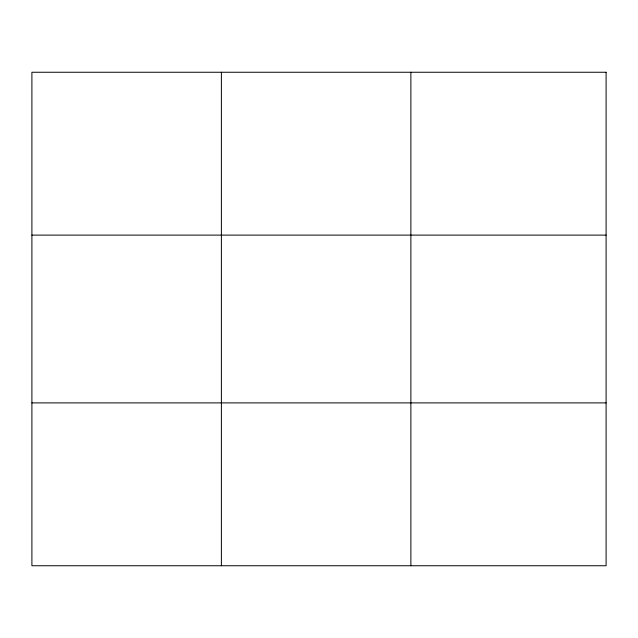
<?xml version="1.0" encoding="UTF-8"?>
<svg xmlns="http://www.w3.org/2000/svg" width="638" height="638" viewBox="0 0 638 638"><rect width="100%" height="100%" fill="white"/><g stroke="black" fill="none" stroke-linecap="round" stroke-linejoin="round"><path stroke-width="0.96" d="M221.386 72.253L221.386 565.746M410.872 72.253L410.872 565.746M31.9 235.111L606.1 235.111M31.9 402.889L606.1 402.889M606.1 72.253L606.1 565.746L31.9 565.746L31.9 72.253L606.1 72.253"/></g></svg>
